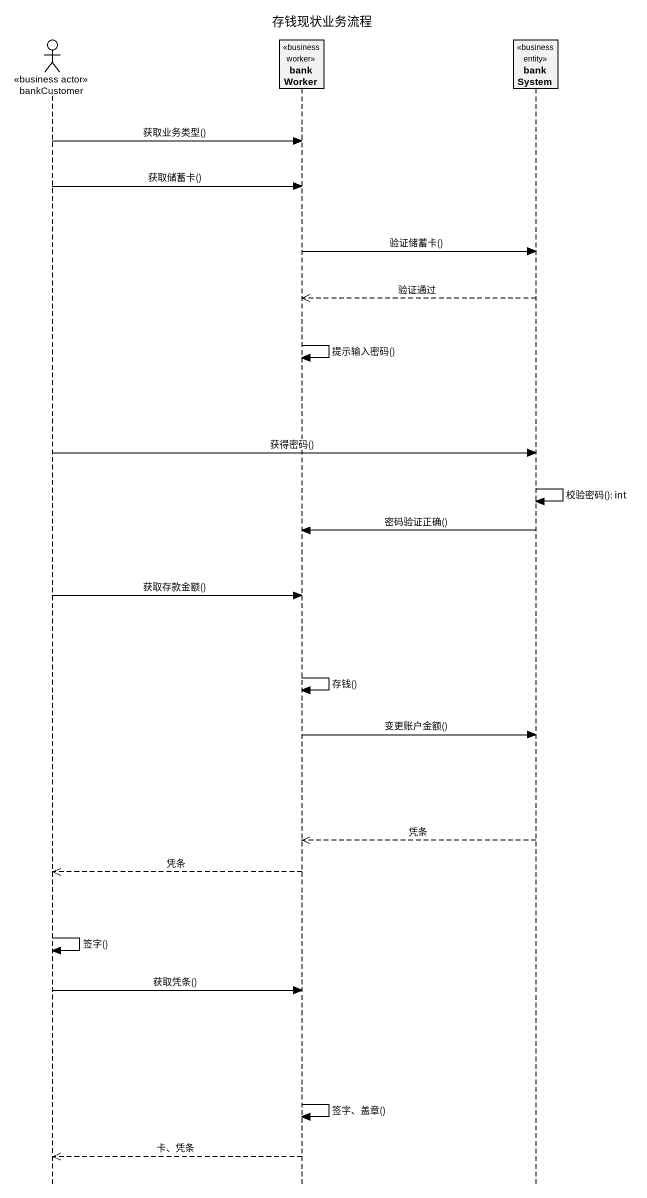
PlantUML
@startuml
title 存钱现状业务流程
hide footbox
actor bankCustomer <<business actor>>
participant bankWorker <<business worker>>
participant bankSystem <<business entity>>

bankCustomer -> bankWorker : 获取业务类型()
bankCustomer -> bankWorker : 获取储蓄卡()
bankWorker -> bankSystem : 验证储蓄卡()
bankSystem -->> bankWorker : 验证通过
bankWorker -> bankWorker : 提示输入密码()
bankCustomer -> bankSystem : 获得密码()
bankSystem -> bankSystem : 校验密码(): int
bankSystem -> bankWorker : 密码验证正确()
bankCustomer -> bankWorker : 获取存款金额()
bankWorker -> bankWorker : 存钱()
bankWorker -> bankSystem : 变更账户金额()
bankSystem -->> bankWorker : 凭条
bankWorker -->> bankCustomer : 凭条
bankCustomer -> bankCustomer : 签字()
bankCustomer -> bankWorker : 获取凭条()
bankWorker -> bankWorker : 签字、盖章()
bankWorker -->> bankCustomer : 卡、凭条
@enduml
